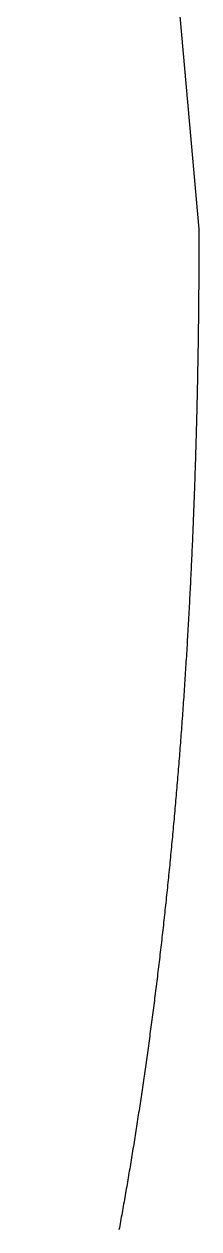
# Model space of a CAD drawing. Header units: millimetres. Extents: x 84 to 218, y -151 to -51.
# Drawn here: x 214.77 to 217.57, y -120.27 to -100.96 of the extents above; entities that cross this region are included whole.
import ezdxf

# ---------------------------------------------------------------- set-up
doc = ezdxf.new("R2010")
doc.units = ezdxf.units.MM
doc.layers.add('BLACK', color=250, linetype='CONTINUOUS')

msp = doc.modelspace()

# ---------------------------------------------------------------- linework, layer by layer
at = {"layer": 'BLACK', "linetype": 'CONTINUOUS'}
for p, q in [((214.77, -72.92), (217.57, -104.25)), ((217.57, -104.25), (217.56999, -104.300382)), ((217.56984, -104.451268), (217.56975, -104.50147)), ((217.56991, -104.401017), (217.56984, -104.451268)), ((217.56996, -104.350725), (217.56991, -104.401017)), ((217.56999, -104.300382), (217.56996, -104.350725)), ((217.569511, -104.601742), (217.569361, -104.651814)), ((217.569641, -104.551631), (217.569511, -104.601742)), ((217.56975, -104.50147), (217.569641, -104.551631)), ((217.568794, -104.801746), (217.568565, -104.851637)), ((217.569003, -104.751815), (217.568794, -104.801746)), ((217.569192, -104.701834), (217.569003, -104.751815)), ((217.569361, -104.651814), (217.569192, -104.701834)), ((217.56776, -105.001028), (217.567452, -105.050739)), ((217.568048, -104.951278), (217.56776, -105.001028)), ((217.568316, -104.901477), (217.568048, -104.951278)), ((217.568565, -104.851637), (217.568316, -104.901477)), ((217.56641, -105.19959), (217.566023, -105.24912)), ((217.566777, -105.150019), (217.56641, -105.19959)), ((217.567124, -105.100399), (217.566777, -105.150019)), ((217.567452, -105.050739), (217.567124, -105.100399)), ((217.564745, -105.397432), (217.56428, -105.446783)), ((217.565191, -105.348041), (217.564745, -105.397432)), ((217.565617, -105.298601), (217.565191, -105.348041)), ((217.566023, -105.24912), (217.565617, -105.298601)), ((217.562767, -105.594556), (217.562224, -105.643727)), ((217.563291, -105.545345), (217.562767, -105.594556)), ((217.563796, -105.496083), (217.563291, -105.545345)), ((217.56428, -105.446783), (217.563796, -105.496083)), ((217.560477, -105.790962), (217.559856, -105.839954)), ((217.561079, -105.74193), (217.560477, -105.790962)), ((217.561661, -105.692848), (217.561079, -105.74193)), ((217.562224, -105.643727), (217.561661, -105.692848)), ((217.557876, -105.986652), (217.557177, -106.035465)), ((217.558555, -105.937799), (217.557876, -105.986652)), ((217.559215, -105.888896), (217.558555, -105.937799)), ((217.559856, -105.839954), (217.559215, -105.888896)), ((217.554964, -106.181626), (217.554188, -106.230261)), ((217.555721, -106.132952), (217.554964, -106.181626)), ((217.556459, -106.084228), (217.555721, -106.132952)), ((217.557177, -106.035465), (217.556459, -106.084228)), ((217.551744, -106.375886), (217.550891, -106.424343)), ((217.552578, -106.327391), (217.551744, -106.375886)), ((217.553393, -106.278846), (217.552578, -106.327391)), ((217.554188, -106.230261), (217.553393, -106.278846)), ((217.548216, -106.569433), (217.547286, -106.617711)), ((217.549127, -106.521116), (217.548216, -106.569433)), ((217.550019, -106.472749), (217.549127, -106.521116)), ((217.550891, -106.424343), (217.550019, -106.472749)), ((217.544382, -106.762267), (217.543375, -106.810367)), ((217.545369, -106.714128), (217.544382, -106.762267)), ((217.546337, -106.665939), (217.545369, -106.714128)), ((217.547286, -106.617711), (217.546337, -106.665939)), ((217.540242, -106.95439), (217.539159, -107.002313)), ((217.541305, -106.906429), (217.540242, -106.95439)), ((217.54235, -106.858418), (217.541305, -106.906429)), ((217.543375, -106.810367), (217.54235, -106.858418)), ((217.535798, -107.145803), (217.534639, -107.193548)), ((217.536937, -107.098019), (217.535798, -107.145803)), ((217.538058, -107.050185), (217.536937, -107.098019)), ((217.539159, -107.002313), (217.538058, -107.050185)), ((217.531051, -107.336506), (217.529817, -107.384074)), ((217.532266, -107.2889), (217.531051, -107.336506)), ((217.533462, -107.241243), (217.532266, -107.2889)), ((217.534639, -107.193548), (217.533462, -107.241243)), ((217.526001, -107.526501), (217.524692, -107.573892)), ((217.527292, -107.479071), (217.526001, -107.526501)), ((217.528564, -107.431592), (217.527292, -107.479071)), ((217.529817, -107.384074), (217.528564, -107.431592)), ((217.520651, -107.715789), (217.519267, -107.763003)), ((217.522017, -107.668536), (217.520651, -107.715789)), ((217.523364, -107.621233), (217.522017, -107.668536)), ((217.524692, -107.573892), (217.523364, -107.621233)), ((217.515002, -107.904371), (217.513543, -107.951408)), ((217.516442, -107.857294), (217.515002, -107.904371)), ((217.517864, -107.810168), (217.516442, -107.857294)), ((217.519267, -107.763003), (217.517864, -107.810168)), ((217.509054, -108.092247), (217.50752, -108.139108)), ((217.510569, -108.045346), (217.509054, -108.092247)), ((217.512065, -107.998397), (217.510569, -108.045346)), ((217.513543, -107.951408), (217.512065, -107.998397)), ((217.502808, -108.279419), (217.5012, -108.326105)), ((217.504397, -108.232695), (217.502808, -108.279419)), ((217.505968, -108.185921), (217.504397, -108.232695)), ((217.50752, -108.139108), (217.505968, -108.185921)), ((217.496267, -108.465888), (217.494585, -108.512398)), ((217.49793, -108.419339), (217.496267, -108.465888)), ((217.499574, -108.372741), (217.49793, -108.419339)), ((217.5012, -108.326105), (217.499574, -108.372741)), ((217.487675, -108.69799), (217.485901, -108.744275)), ((217.48943, -108.651655), (217.487675, -108.69799)), ((217.491166, -108.605282), (217.48943, -108.651655)), ((217.492885, -108.558859), (217.491166, -108.605282)), ((217.494585, -108.512398), (217.492885, -108.558859)), ((217.480471, -108.88288), (217.478624, -108.928991)), ((217.482299, -108.836721), (217.480471, -108.88288)), ((217.484109, -108.790523), (217.482299, -108.836721)), ((217.485901, -108.744275), (217.484109, -108.790523)), ((217.472974, -109.067071), (217.471055, -109.113007)), ((217.474876, -109.021087), (217.472974, -109.067071)), ((217.476759, -108.975063), (217.474876, -109.021087)), ((217.478624, -108.928991), (217.476759, -108.975063)), ((217.465187, -109.250564), (217.463194, -109.296325)), ((217.467161, -109.204753), (217.465187, -109.250564)), ((217.469117, -109.158905), (217.467161, -109.204753)), ((217.471055, -109.113007), (217.469117, -109.158905)), ((217.457109, -109.433358), (217.455044, -109.478946)), ((217.459156, -109.387722), (217.457109, -109.433358)), ((217.461184, -109.342048), (217.459156, -109.387722)), ((217.463194, -109.296325), (217.461184, -109.342048)), ((217.446605, -109.66087), (217.444451, -109.706245)), ((217.448742, -109.615456), (217.446605, -109.66087)), ((217.450861, -109.569995), (217.448742, -109.615456)), ((217.452961, -109.524494), (217.450861, -109.569995)), ((217.455044, -109.478946), (217.452961, -109.524494)), ((217.437879, -109.842098), (217.435652, -109.8873)), ((217.440087, -109.796859), (217.437879, -109.842098)), ((217.442278, -109.751571), (217.440087, -109.796859)), ((217.444451, -109.706245), (217.442278, -109.751571)), ((217.428866, -110.022633), (217.426568, -110.067661)), ((217.431146, -109.977567), (217.428866, -110.022633)), ((217.433408, -109.932452), (217.431146, -109.977567)), ((217.435652, -109.8873), (217.433408, -109.932452)), ((217.419568, -110.202474), (217.417199, -110.247329)), ((217.421919, -110.157582), (217.419568, -110.202474)), ((217.424253, -110.11264), (217.421919, -110.157582)), ((217.426568, -110.067661), (217.424253, -110.11264)), ((217.407546, -110.426306), (217.405088, -110.470939)), ((217.409986, -110.381624), (217.407546, -110.426306)), ((217.412408, -110.336904), (217.409986, -110.381624)), ((217.414812, -110.292135), (217.412408, -110.336904)), ((217.417199, -110.247329), (217.414812, -110.292135)), ((217.39761, -110.604591), (217.395082, -110.649052)), ((217.40012, -110.560082), (217.39761, -110.604591)), ((217.402613, -110.515535), (217.40012, -110.560082)), ((217.405088, -110.470939), (217.402613, -110.515535)), ((217.387393, -110.782187), (217.384794, -110.826476)), ((217.389973, -110.73785), (217.387393, -110.782187)), ((217.392536, -110.693475), (217.389973, -110.73785)), ((217.395082, -110.649052), (217.392536, -110.693475)), ((217.374227, -111.003211), (217.371541, -111.04729)), ((217.376895, -110.959094), (217.374227, -111.003211)), ((217.379546, -110.91493), (217.376895, -110.959094)), ((217.382179, -110.870727), (217.379546, -110.91493)), ((217.384794, -110.826476), (217.382179, -110.870727)), ((217.36338, -111.179259), (217.360625, -111.223167)), ((217.366118, -111.135314), (217.36338, -111.179259)), ((217.368838, -111.091321), (217.366118, -111.135314)), ((217.371541, -111.04729), (217.368838, -111.091321)), ((217.349431, -111.398357), (217.34659, -111.442045)), ((217.352256, -111.354621), (217.349431, -111.398357)), ((217.355063, -111.310847), (217.352256, -111.354621)), ((217.357853, -111.267026), (217.355063, -111.310847)), ((217.360625, -111.223167), (217.357853, -111.267026)), ((217.337961, -111.572863), (217.335051, -111.616379)), ((217.340855, -111.529298), (217.337961, -111.572863)), ((217.343731, -111.485695), (217.340855, -111.529298)), ((217.34659, -111.442045), (217.343731, -111.485695)), ((217.323237, -111.79003), (217.320241, -111.833339)), ((217.326216, -111.746684), (217.323237, -111.79003)), ((217.329178, -111.70329), (217.326216, -111.746684)), ((217.332123, -111.659859), (217.329178, -111.70329)), ((217.335051, -111.616379), (217.332123, -111.659859)), ((217.31115, -111.962999), (217.308085, -112.006137)), ((217.314197, -111.919823), (217.31115, -111.962999)), ((217.317228, -111.8766), (217.314197, -111.919823)), ((217.320241, -111.833339), (217.317228, -111.8766)), ((217.298789, -112.135286), (217.295657, -112.178254)), ((217.301905, -112.092281), (217.298789, -112.135286)), ((217.305003, -112.049228), (217.301905, -112.092281)), ((217.308085, -112.006137), (217.305003, -112.049228)), ((217.282957, -112.349691), (217.27974, -112.392442)), ((217.286158, -112.306893), (217.282957, -112.349691)), ((217.289341, -112.264058), (217.286158, -112.306893)), ((217.292507, -112.221174), (217.289341, -112.264058)), ((217.295657, -112.178254), (217.292507, -112.221174)), ((217.266703, -112.56303), (217.263402, -112.605574)), ((217.269988, -112.520449), (217.266703, -112.56303)), ((217.273255, -112.477821), (217.269988, -112.520449)), ((217.276506, -112.435155), (217.273255, -112.477821)), ((217.27974, -112.392442), (217.276506, -112.435155)), ((217.253398, -112.732941), (217.25003, -112.775316)), ((217.256749, -112.69053), (217.253398, -112.732941)), ((217.260084, -112.64807), (217.256749, -112.69053)), ((217.263402, -112.605574), (217.260084, -112.64807)), ((217.23639, -112.944381), (217.232939, -112.98654)), ((217.239825, -112.902176), (217.23639, -112.944381)), ((217.243243, -112.859933), (217.239825, -112.902176)), ((217.246645, -112.817643), (217.243243, -112.859933)), ((217.25003, -112.775316), (217.246645, -112.817643)), ((217.222484, -113.112772), (217.218967, -113.154762)), ((217.225986, -113.070735), (217.222484, -113.112772)), ((217.22947, -113.028661), (217.225986, -113.070735)), ((217.232939, -112.98654), (217.22947, -113.028661)), ((217.20473, -113.32231), (217.20113, -113.364095)), ((217.208314, -113.280489), (217.20473, -113.32231)), ((217.211881, -113.23862), (217.208314, -113.280489)), ((217.215432, -113.196715), (217.211881, -113.23862)), ((217.218967, -113.154762), (217.215432, -113.196715)), ((217.19023, -113.489186), (217.186564, -113.530802)), ((217.19388, -113.447532), (217.19023, -113.489186)), ((217.197513, -113.405832), (217.19388, -113.447532)), ((217.20113, -113.364095), (217.197513, -113.405832)), ((217.171736, -113.696839), (217.167989, -113.738241)), ((217.175468, -113.65539), (217.171736, -113.696839)), ((217.179183, -113.613904), (217.175468, -113.65539)), ((217.182882, -113.572372), (217.179183, -113.613904)), ((217.186564, -113.530802), (217.182882, -113.572372)), ((217.152835, -113.90344), (217.149006, -113.944638)), ((217.156647, -113.862205), (217.152835, -113.90344)), ((217.160444, -113.820924), (217.156647, -113.862205)), ((217.164224, -113.779606), (217.160444, -113.820924)), ((217.167989, -113.738241), (217.164224, -113.779606)), ((217.137422, -114.06797), (217.133528, -114.109001)), ((217.141299, -114.026903), (217.137422, -114.06797)), ((217.145161, -113.985789), (217.141299, -114.026903)), ((217.149006, -113.944638), (217.145161, -113.985789)), ((217.117792, -114.272697), (217.113818, -114.313515)), ((217.12175, -114.231833), (217.117792, -114.272697)), ((217.125692, -114.190933), (217.12175, -114.231833)), ((217.129618, -114.149985), (217.125692, -114.190933)), ((217.133528, -114.109001), (217.129618, -114.149985)), ((217.097761, -114.476378), (217.093707, -114.516993)), ((217.101799, -114.435727), (217.097761, -114.476378)), ((217.105821, -114.39503), (217.101799, -114.435727)), ((217.109827, -114.354296), (217.105821, -114.39503)), ((217.113818, -114.313515), (217.109827, -114.354296)), ((217.077331, -114.679026), (217.073197, -114.719428)), ((217.081449, -114.638577), (217.077331, -114.679026)), ((217.08555, -114.598092), (217.081449, -114.638577)), ((217.089637, -114.557561), (217.08555, -114.598092)), ((217.093707, -114.516993), (217.089637, -114.557561)), ((217.056504, -114.880632), (217.052291, -114.920832)), ((217.060701, -114.840395), (217.056504, -114.880632)), ((217.064882, -114.800112), (217.060701, -114.840395)), ((217.069047, -114.759793), (217.064882, -114.800112)), ((217.073197, -114.719428), (217.069047, -114.759793)), ((217.039558, -115.041173), (217.035282, -115.081208)), ((217.043818, -115.001103), (217.039558, -115.041173)), ((217.048062, -114.960985), (217.043818, -115.001103)), ((217.052291, -114.920832), (217.048062, -114.960985)), ((217.018021, -115.240924), (217.013668, -115.280748)), ((217.02236, -115.201055), (217.018021, -115.240924)), ((217.026683, -115.161149), (217.02236, -115.201055)), ((217.03099, -115.121197), (217.026683, -115.161149)), ((217.035282, -115.081208), (217.03099, -115.121197)), ((216.996095, -115.43964), (216.991663, -115.479262)), ((217.000511, -115.399981), (216.996095, -115.43964)), ((217.004912, -115.360276), (217.000511, -115.399981)), ((217.009297, -115.320535), (217.004912, -115.360276)), ((217.013668, -115.280748), (217.009297, -115.320535)), ((216.973779, -115.637332), (216.96927, -115.676744)), ((216.978274, -115.597874), (216.973779, -115.637332)), ((216.982752, -115.558379), (216.978274, -115.597874)), ((216.987215, -115.518839), (216.982752, -115.558379)), ((216.991663, -115.479262), (216.987215, -115.518839)), ((216.951078, -115.833994), (216.946491, -115.873206)), ((216.955649, -115.794745), (216.951078, -115.833994)), ((216.960205, -115.755451), (216.955649, -115.794745)), ((216.964745, -115.716121), (216.960205, -115.755451)), ((216.96927, -115.676744), (216.964745, -115.716121)), ((216.927992, -116.029637), (216.92333, -116.068639)), ((216.93264, -115.990588), (216.927992, -116.029637)), ((216.937272, -115.951503), (216.93264, -115.990588)), ((216.94189, -115.912372), (216.937272, -115.951503)), ((216.946491, -115.873206), (216.94189, -115.912372)), ((216.904525, -116.224253), (216.899786, -116.263057)), ((216.909249, -116.185414), (216.904525, -116.224253)), ((216.913958, -116.146528), (216.909249, -116.185414)), ((216.918651, -116.107607), (216.913958, -116.146528)), ((216.92333, -116.068639), (216.918651, -116.107607)), ((216.880678, -116.417856), (216.875863, -116.456451)), ((216.885478, -116.379214), (216.880678, -116.417856)), ((216.890262, -116.340538), (216.885478, -116.379214)), ((216.895032, -116.301815), (216.890262, -116.340538)), ((216.899786, -116.263057), (216.895032, -116.301815)), ((216.856454, -116.610436), (216.851563, -116.648834)), ((216.861328, -116.572003), (216.856454, -116.610436)), ((216.866189, -116.533525), (216.861328, -116.572003)), ((216.871033, -116.495011), (216.866189, -116.533525)), ((216.875863, -116.456451), (216.871033, -116.495011)), ((216.831854, -116.802007), (216.826889, -116.840197)), ((216.836804, -116.763772), (216.831854, -116.802007)), ((216.841738, -116.725501), (216.836804, -116.763772)), ((216.846659, -116.687185), (216.841738, -116.725501)), ((216.851563, -116.648834), (216.846659, -116.687185)), ((216.806881, -116.992561), (216.801842, -117.030553)), ((216.811905, -116.954533), (216.806881, -116.992561)), ((216.816915, -116.91646), (216.811905, -116.954533)), ((216.821909, -116.878351), (216.816915, -116.91646)), ((216.826889, -116.840197), (216.821909, -116.878351)), ((216.781538, -117.182109), (216.776425, -117.219895)), ((216.786636, -117.144278), (216.781538, -117.182109)), ((216.791719, -117.106412), (216.786636, -117.144278)), ((216.796788, -117.0685), (216.791719, -117.106412)), ((216.801842, -117.030553), (216.796788, -117.0685)), ((216.755826, -117.370645), (216.750639, -117.408235)), ((216.760997, -117.333021), (216.755826, -117.370645)), ((216.766155, -117.295351), (216.760997, -117.333021)), ((216.771297, -117.257646), (216.766155, -117.295351)), ((216.776425, -117.219895), (216.771297, -117.257646)), ((216.729747, -117.558181), (216.724488, -117.595564)), ((216.734992, -117.520752), (216.729747, -117.558181)), ((216.740222, -117.483288), (216.734992, -117.520752)), ((216.745438, -117.445779), (216.740222, -117.483288)), ((216.750639, -117.408235), (216.745438, -117.445779)), ((216.703305, -117.744707), (216.697972, -117.781896)), ((216.708622, -117.707484), (216.703305, -117.744707)), ((216.713925, -117.670216), (216.708622, -117.707484)), ((216.719214, -117.632913), (216.713925, -117.670216)), ((216.724488, -117.595564), (216.719214, -117.632913)), ((216.671096, -117.967222), (216.665677, -118.004171)), ((216.6765, -117.930239), (216.671096, -117.967222)), ((216.68189, -117.89321), (216.6765, -117.930239)), ((216.687265, -117.856147), (216.68189, -117.89321)), ((216.692626, -117.819039), (216.687265, -117.856147)), ((216.697972, -117.781896), (216.692626, -117.819039)), ((216.64386, -118.151555), (216.63837, -118.188299)), ((216.649336, -118.114766), (216.64386, -118.151555)), ((216.654797, -118.077943), (216.649336, -118.114766)), ((216.660245, -118.041074), (216.654797, -118.077943)), ((216.665677, -118.004171), (216.660245, -118.041074)), ((216.616267, -118.334887), (216.610705, -118.371438)), ((216.621813, -118.298303), (216.616267, -118.334887)), ((216.627347, -118.261673), (216.621813, -118.298303)), ((216.632865, -118.225008), (216.627347, -118.261673)), ((216.63837, -118.188299), (216.632865, -118.225008)), ((216.588318, -118.517231), (216.582686, -118.553578)), ((216.593936, -118.48084), (216.588318, -118.517231)), ((216.59954, -118.444414), (216.593936, -118.48084)), ((216.60513, -118.407943), (216.59954, -118.444414)), ((216.610705, -118.371438), (216.60513, -118.407943)), ((216.554315, -118.734733), (216.548599, -118.770842)), ((216.560017, -118.698579), (216.554315, -118.734733)), ((216.565705, -118.66239), (216.560017, -118.698579)), ((216.57138, -118.626157), (216.565705, -118.66239)), ((216.57704, -118.58989), (216.57138, -118.626157)), ((216.582686, -118.553578), (216.57704, -118.58989)), ((216.525594, -118.914894), (216.519807, -118.950811)), ((216.531365, -118.878942), (216.525594, -118.914894)), ((216.537124, -118.842947), (216.531365, -118.878942)), ((216.542868, -118.806916), (216.537124, -118.842947)), ((216.548599, -118.770842), (216.542868, -118.806916)), ((216.496524, -119.094074), (216.490669, -119.129789)), ((216.502366, -119.058314), (216.496524, -119.094074)), ((216.508193, -119.022521), (216.502366, -119.058314)), ((216.514007, -118.986683), (216.508193, -119.022521)), ((216.519807, -118.950811), (216.514007, -118.986683)), ((216.461184, -119.307789), (216.455246, -119.343268)), ((216.467109, -119.272265), (216.461184, -119.307789)), ((216.473019, -119.236708), (216.467109, -119.272265)), ((216.478916, -119.201105), (216.473019, -119.236708)), ((216.484799, -119.165469), (216.478916, -119.201105)), ((216.490669, -119.129789), (216.484799, -119.165469)), ((216.431357, -119.484803), (216.42535, -119.520091)), ((216.437349, -119.44948), (216.431357, -119.484803)), ((216.443329, -119.414113), (216.437349, -119.44948)), ((216.449294, -119.378713), (216.443329, -119.414113)), ((216.455246, -119.343268), (216.449294, -119.378713)), ((216.395114, -119.695931), (216.389026, -119.730985)), ((216.401188, -119.660843), (216.395114, -119.695931)), ((216.407249, -119.625711), (216.401188, -119.660843)), ((216.413296, -119.590545), (216.407249, -119.625711)), ((216.41933, -119.555335), (216.413296, -119.590545)), ((216.42535, -119.520091), (216.41933, -119.555335)), ((216.364539, -119.8708), (216.358384, -119.905654)), ((216.370681, -119.835902), (216.364539, -119.8708)), ((216.376809, -119.80097), (216.370681, -119.835902)), ((216.382925, -119.765995), (216.376809, -119.80097)), ((216.389026, -119.730985), (216.382925, -119.765995)), ((216.327406, -120.079356), (216.32117, -120.113976)), ((216.333628, -120.044691), (216.327406, -120.079356)), ((216.339837, -120.009993), (216.333628, -120.044691)), ((216.346033, -119.97525), (216.339837, -120.009993)), ((216.352215, -119.940474), (216.346033, -119.97525)), ((216.358384, -119.905654), (216.352215, -119.940474)), ((216.296094, -120.252082), (216.289792, -120.286514)), ((216.302383, -120.217616), (216.296094, -120.252082)), ((216.308659, -120.183107), (216.302383, -120.217616)), ((216.314921, -120.148564), (216.308659, -120.183107)), ((216.32117, -120.113976), (216.314921, -120.148564))]:
    msp.add_line(p, q, dxfattribs=at)

doc.saveas('drawing.dxf')
